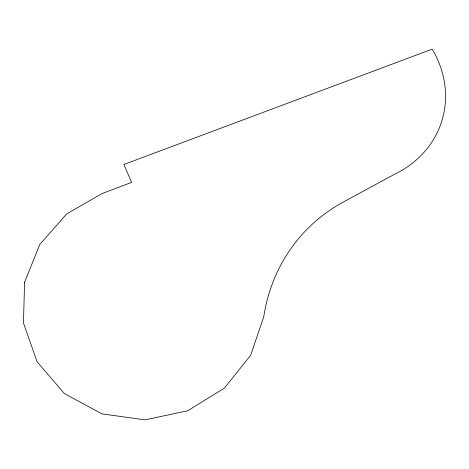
<?xml version="1.0" encoding="UTF-8"?>
<svg xmlns="http://www.w3.org/2000/svg" width="469" height="469" viewBox="0 0 469 469"><rect width="100%" height="100%" fill="white"/><g stroke="black" fill="none" stroke-linecap="round" stroke-linejoin="round"><path stroke-width="0.7" d="M24.605 282.215L23.45 322.989L37.115 361.816L64.376 393.579L101.972 413.875L144.974 419.861L187.612 410.803L224.323 388.197L250.634 355.344L263.771 316.675A177.933 164.895 48.1 0 1 343.161 202.121L394.951 174.034A105.73 93.677 17.1 0 0 432.178 49.139L123.916 164.467L131.601 182.377L101.826 193.668L66.68 213.923L39.801 244.46L24.605 282.215"/></g></svg>
